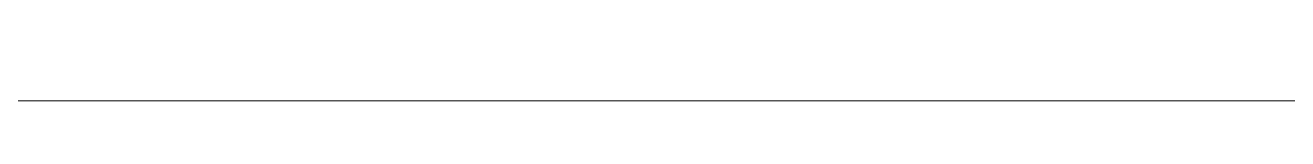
# Model space of a CAD drawing. Header units: millimetres. Extents: x -56498 to 234605, y -296269 to -29969.
# Drawn here: x 174410 to 182785, y -88869 to -88619 of the extents above; entities that cross this region are included whole.
import ezdxf

# ---------------------------------------------------------------- set-up
doc = ezdxf.new("R2010")
doc.units = ezdxf.units.MM
doc.header["$LTSCALE"] = 100
doc.layers.add('Штрихування 0.09', color=253, linetype='Continuous', lineweight=9)

msp = doc.modelspace()

# ---------------------------------------------------------------- linework, layer by layer
at = {"layer": 'Штрихування 0.09'}
msp.add_lwpolyline([(150604.6167831718, -59168.98515328697), (192604.6167831718, -59168.98515328697), (192604.6167831718, -88868.98515328698), (150604.6167831718, -88868.98515328698)], close=True, dxfattribs=at)

doc.saveas('drawing.dxf')
